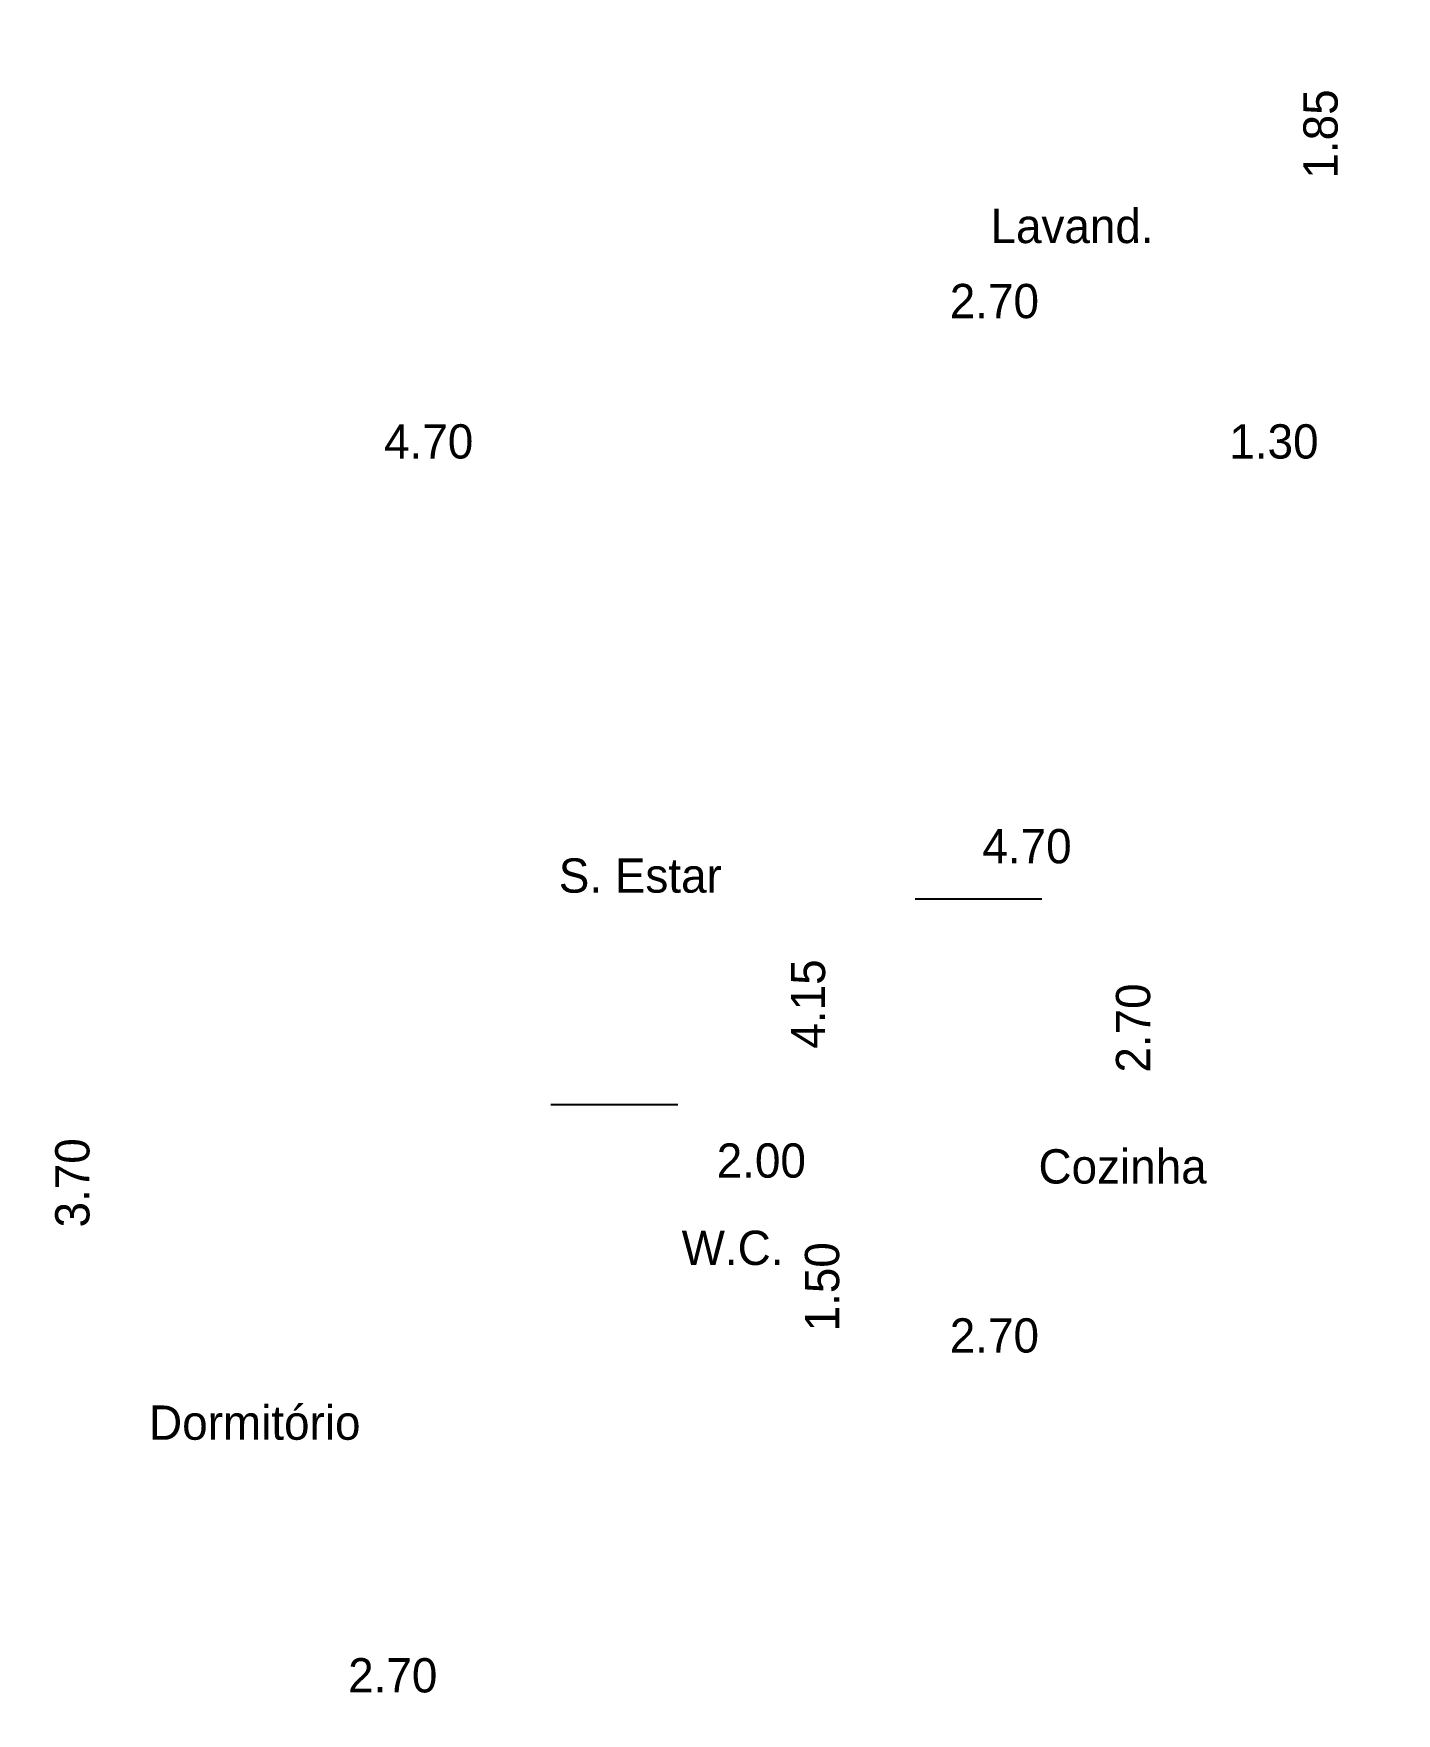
# Model space of a CAD drawing. Extents: x 0 to 26.8, y -7.8 to 11.8.
# Drawn here: x 18.86 to 26.81, y -7.77 to 2.03 of the extents above; entities that cross this region are included whole.
import ezdxf

# ---------------------------------------------------------------- set-up
doc = ezdxf.new("R2010")
doc.units = 0
doc.layers.get('DEFPOINTS').update_dxf_attribs({"linetype": 'CONTINUOUS'})
doc.layers.add('HACHURA', color=1, linetype='CONTINUOUS')
doc.styles.add('PADRÃO', font='', dxfattribs={"height": 0.2})
doc.styles.get('PADRÃO').set_extended_font_data('AvantGarde Bk BT')
doc.dimstyles.new('PADRÃOS', dxfattribs={"dimtxt": 0.15, "dimasz": 0.1, "dimexe": 1.25, "dimexo": 0.625, "dimgap": 0.1, "dimtad": 0, "dimjust": 1, "dimzin": 1, "dimdsep": 46, "dimtxsty": 'PADRÃO', "dimcen": 2.5, "dimse1": 1, "dimse2": 1, "dimsd1": 1, "dimsd2": 1, "dimclrt": 1, "dimadec": 0, "dimazin": 0, "dimtfac": 1, "dimtdec": 4, "dimtmove": 0, "dimatfit": 3, "dimfxl": 1, "dimtolj": 1, "dimtzin": 0, "dimarcsym": 0})

# ---------------------------------------------------------------- blocks, each defined once
blk = doc.blocks.new('ESTAR')
at = {"layer": 'HACHURA', "ltscale": 0.015, "style": 'PADRÃO'}
blk.add_text('S. Estar', height=0.2, dxfattribs=at).set_placement((-0.4251, -0.0685))
blk = doc.blocks.new('DORMI')
at = {"layer": 'HACHURA', "ltscale": 0.015, "style": 'PADRÃO'}
blk.add_text('Dormitório', height=0.2, dxfattribs=at).set_placement((-0.5164, -0.0661))
blk = doc.blocks.new('WC')
at = {"layer": 'HACHURA', "ltscale": 0.015, "style": 'PADRÃO'}
blk.add_text('W.C.', height=0.2, dxfattribs=at).set_placement((-0.1371, -0.0959))
blk = doc.blocks.new('COZINHA')
at = {"layer": 'HACHURA', "ltscale": 0.015, "style": 'PADRÃO'}
blk.add_text('Cozinha', height=0.2, dxfattribs=at).set_placement((-0.6582, -0.0685))
blk = doc.blocks.new('*D28')
at = {"layer": 'DEFPOINTS', "color": 0, "ltscale": 0.015, "transparency": 16777216}
for p in [(26.564, 2.027), (26.3726, 0.177), (26.564, 0.177)]:
    blk.add_point(p, dxfattribs=at)
at = {"layer": 'HACHURA', "color": 1, "ltscale": 0.015, "transparency": 16777216, "insert": (26.3726, 1.4413), "char_height": 0.2, "attachment_point": 5, "rotation": 90, "style": 'PADRÃO'}
blk.add_mtext('\\A1;1.85', dxfattribs=at)
blk = doc.blocks.new('*D29')
at = {"layer": 'DEFPOINTS', "color": 0, "ltscale": 0.015, "transparency": 16777216}
for p in [(26.564, 0.4653), (23.864, 0.177), (26.564, 0.177)]:
    blk.add_point(p, dxfattribs=at)
at = {"layer": 'HACHURA', "color": 1, "ltscale": 0.015, "transparency": 16777216, "insert": (24.4688, 0.4653), "char_height": 0.2, "attachment_point": 5, "style": 'PADRÃO'}
blk.add_mtext('\\A1;2.70', dxfattribs=at)
blk = doc.blocks.new('*D30')
at = {"layer": 'DEFPOINTS', "color": 0, "ltscale": 0.015, "transparency": 16777216}
for p in [(25.514, -0.073), (26.814, -0.073), (26.814, -0.3537)]:
    blk.add_point(p, dxfattribs=at)
at = {"layer": 'HACHURA', "color": 1, "ltscale": 0.015, "transparency": 16777216, "insert": (26.0997, -0.3537), "char_height": 0.2, "attachment_point": 5, "style": 'PADRÃO'}
blk.add_mtext('\\A1;1.30', dxfattribs=at)
blk = doc.blocks.new('*D31')
at = {"layer": 'DEFPOINTS', "color": 0, "ltscale": 0.015, "transparency": 16777216}
for p in [(20.564, -0.073), (25.264, -0.073), (25.264, -0.3537)]:
    blk.add_point(p, dxfattribs=at)
at = {"layer": 'HACHURA', "color": 1, "ltscale": 0.015, "transparency": 16777216, "insert": (21.1688, -0.3537), "char_height": 0.2, "attachment_point": 5, "style": 'PADRÃO'}
blk.add_mtext('\\A1;4.70', dxfattribs=at)
blk = doc.blocks.new('*D32')
at = {"layer": 'DEFPOINTS', "color": 0, "ltscale": 0.015, "transparency": 16777216}
for p in [(23.3829, -0.073), (25.264, -0.073), (23.714, -4.2199)]:
    blk.add_point(p, dxfattribs=at)
at = {"layer": 'HACHURA', "color": 1, "ltscale": 0.015, "transparency": 16777216, "insert": (23.3829, -3.6342), "char_height": 0.2, "attachment_point": 5, "rotation": 90, "style": 'PADRÃO'}
blk.add_mtext('\\A1;4.15', dxfattribs=at)
blk = doc.blocks.new('*D33')
at = {"layer": 'DEFPOINTS', "color": 0, "ltscale": 0.015, "transparency": 16777216}
for p in [(20.564, -2.715), (20.564, -2.8432), (25.264, -3.0199)]:
    blk.add_point(p, dxfattribs=at)
at = {"layer": 'HACHURA', "color": 1, "ltscale": 0.015, "transparency": 16777216, "insert": (24.6592, -2.715), "char_height": 0.2, "attachment_point": 5, "style": 'PADRÃO'}
blk.add_mtext('\\A1;4.70', dxfattribs=at)
blk = doc.blocks.new('*D34')
at = {"layer": 'DEFPOINTS', "color": 0, "ltscale": 0.015, "transparency": 16777216}
for p in [(26.564, -5.5694), (23.864, -5.8699), (26.564, -5.8699)]:
    blk.add_point(p, dxfattribs=at)
at = {"layer": 'HACHURA', "color": 1, "ltscale": 0.015, "transparency": 16777216, "insert": (24.4688, -5.5694), "char_height": 0.2, "attachment_point": 5, "style": 'PADRÃO'}
blk.add_mtext('\\A1;2.70', dxfattribs=at)
blk = doc.blocks.new('*D35')
at = {"layer": 'DEFPOINTS', "color": 0, "ltscale": 0.015, "transparency": 16777216}
for p in [(23.864, -3.1699), (23.864, -5.8699), (25.2792, -5.8699)]:
    blk.add_point(p, dxfattribs=at)
at = {"layer": 'HACHURA', "color": 1, "ltscale": 0.015, "transparency": 16777216, "insert": (25.2792, -3.7746), "char_height": 0.2, "attachment_point": 5, "rotation": 90, "style": 'PADRÃO'}
blk.add_mtext('\\A1;2.70', dxfattribs=at)
blk = doc.blocks.new('*D36')
at = {"layer": 'DEFPOINTS', "color": 0, "ltscale": 0.015, "transparency": 16777216}
for p in [(18.864, -4.073), (18.864, -7.773), (19.0913, -7.773)]:
    blk.add_point(p, dxfattribs=at)
at = {"layer": 'HACHURA', "color": 1, "ltscale": 0.015, "transparency": 16777216, "insert": (19.0913, -4.6778), "char_height": 0.2, "attachment_point": 5, "rotation": 90, "style": 'PADRÃO'}
blk.add_mtext('\\A1;3.70', dxfattribs=at)
blk = doc.blocks.new('*D37')
at = {"layer": 'DEFPOINTS', "color": 0, "ltscale": 0.015, "transparency": 16777216}
for p in [(18.864, -7.552), (18.864, -7.773), (21.564, -7.773)]:
    blk.add_point(p, dxfattribs=at)
at = {"layer": 'HACHURA', "color": 1, "ltscale": 0.015, "transparency": 16777216, "insert": (20.9592, -7.552), "char_height": 0.2, "attachment_point": 5, "style": 'PADRÃO'}
blk.add_mtext('\\A1;2.70', dxfattribs=at)
blk = doc.blocks.new('*D38')
at = {"layer": 'DEFPOINTS', "color": 0, "ltscale": 0.015, "transparency": 16777216}
for p in [(23.4649, -4.3699), (23.714, -4.3699), (23.714, -5.8699)]:
    blk.add_point(p, dxfattribs=at)
at = {"layer": 'HACHURA', "color": 1, "ltscale": 0.015, "transparency": 16777216, "insert": (23.4649, -5.2842), "char_height": 0.2, "attachment_point": 5, "rotation": 90, "style": 'PADRÃO'}
blk.add_mtext('\\A1;1.50', dxfattribs=at)
blk = doc.blocks.new('*D39')
at = {"layer": 'DEFPOINTS', "color": 0, "ltscale": 0.015, "transparency": 16777216}
for p in [(21.714, -4.3699), (23.714, -4.3699), (21.714, -4.549)]:
    blk.add_point(p, dxfattribs=at)
at = {"layer": 'HACHURA', "color": 1, "ltscale": 0.015, "transparency": 16777216, "insert": (23.1092, -4.549), "char_height": 0.2, "attachment_point": 5, "style": 'PADRÃO'}
blk.add_mtext('\\A1;2.00', dxfattribs=at)

msp = doc.modelspace()

# ---------------------------------------------------------------- linework, layer by layer
at = {"layer": 'HACHURA', "ltscale": 0.015}
for p, q in [((24.0063, -3.0199), (24.7463, -3.0199)), ((21.8815, -4.2199), (22.6215, -4.2199))]:
    msp.add_line(p, q, dxfattribs=at)

# ---------------------------------------------------------------- block references
for name, p in [('ESTAR', (22.3527, -2.9164)), ('COZINHA', (25.3843, -4.6133)), ('WC', (22.7815, -5.0609)), ('DORMI', (20.054, -6.1105))]:
    msp.add_blockref(name, p, dxfattribs=at)

# ---------------------------------------------------------------- texts
at = {"layer": 'HACHURA', "ltscale": 0.015, "style": 'PADRÃO'}
msp.add_text('Lavand.', height=0.2, dxfattribs=at).set_placement((24.4462, 0.8048))

# ---------------------------------------------------------------- dimensions: what is measured, and where the dimension line sits
at = {"layer": 'HACHURA', "ltscale": 0.015}
for base, p1, p2, picture, middle in [((26.3726, 0.177), (26.564, 2.027), (26.564, 0.177), '*D28', (26.3726, 1.4413)), ((23.3829, -0.073), (23.714, -4.2199), (25.264, -0.073), '*D32', (23.3829, -3.6342)), ((25.2792, -5.8699), (23.864, -3.1699), (23.864, -5.8699), '*D35', (25.2792, -3.7746)), ((19.0913, -7.773), (18.864, -4.073), (18.864, -7.773), '*D36', (19.0913, -4.6778)), ((23.4649, -4.3699), (23.714, -5.8699), (23.714, -4.3699), '*D38', (23.4649, -5.2842))]:
    dim = msp.add_linear_dim(base=base, p1=p1, p2=p2, angle=90, dimstyle='PADRÃOS', dxfattribs=at)
    dim.commit()
    dim.dimension.update_dxf_attribs({"geometry": picture, "text_midpoint": middle})
for base, p1, p2, picture, middle in [((26.564, 0.4653), (23.864, 0.177), (26.564, 0.177), '*D29', (24.4688, 0.4653)), ((25.264, -0.3537), (20.564, -0.073), (25.264, -0.073), '*D31', (21.1688, -0.3537)), ((26.814, -0.3537), (25.514, -0.073), (26.814, -0.073), '*D30', (26.0997, -0.3537)), ((20.564, -2.715), (25.264, -3.0199), (20.564, -2.8432), '*D33', (24.6592, -2.715)), ((21.714, -4.549), (23.714, -4.3699), (21.714, -4.3699), '*D39', (23.1092, -4.549)), ((26.564, -5.5694), (23.864, -5.8699), (26.564, -5.8699), '*D34', (24.4688, -5.5694)), ((18.864, -7.552), (21.564, -7.773), (18.864, -7.773), '*D37', (20.9592, -7.552))]:
    dim = msp.add_linear_dim(base=base, p1=p1, p2=p2, dimstyle='PADRÃOS', dxfattribs=at)
    dim.commit()
    dim.dimension.update_dxf_attribs({"geometry": picture, "text_midpoint": middle})

doc.saveas('drawing.dxf')
